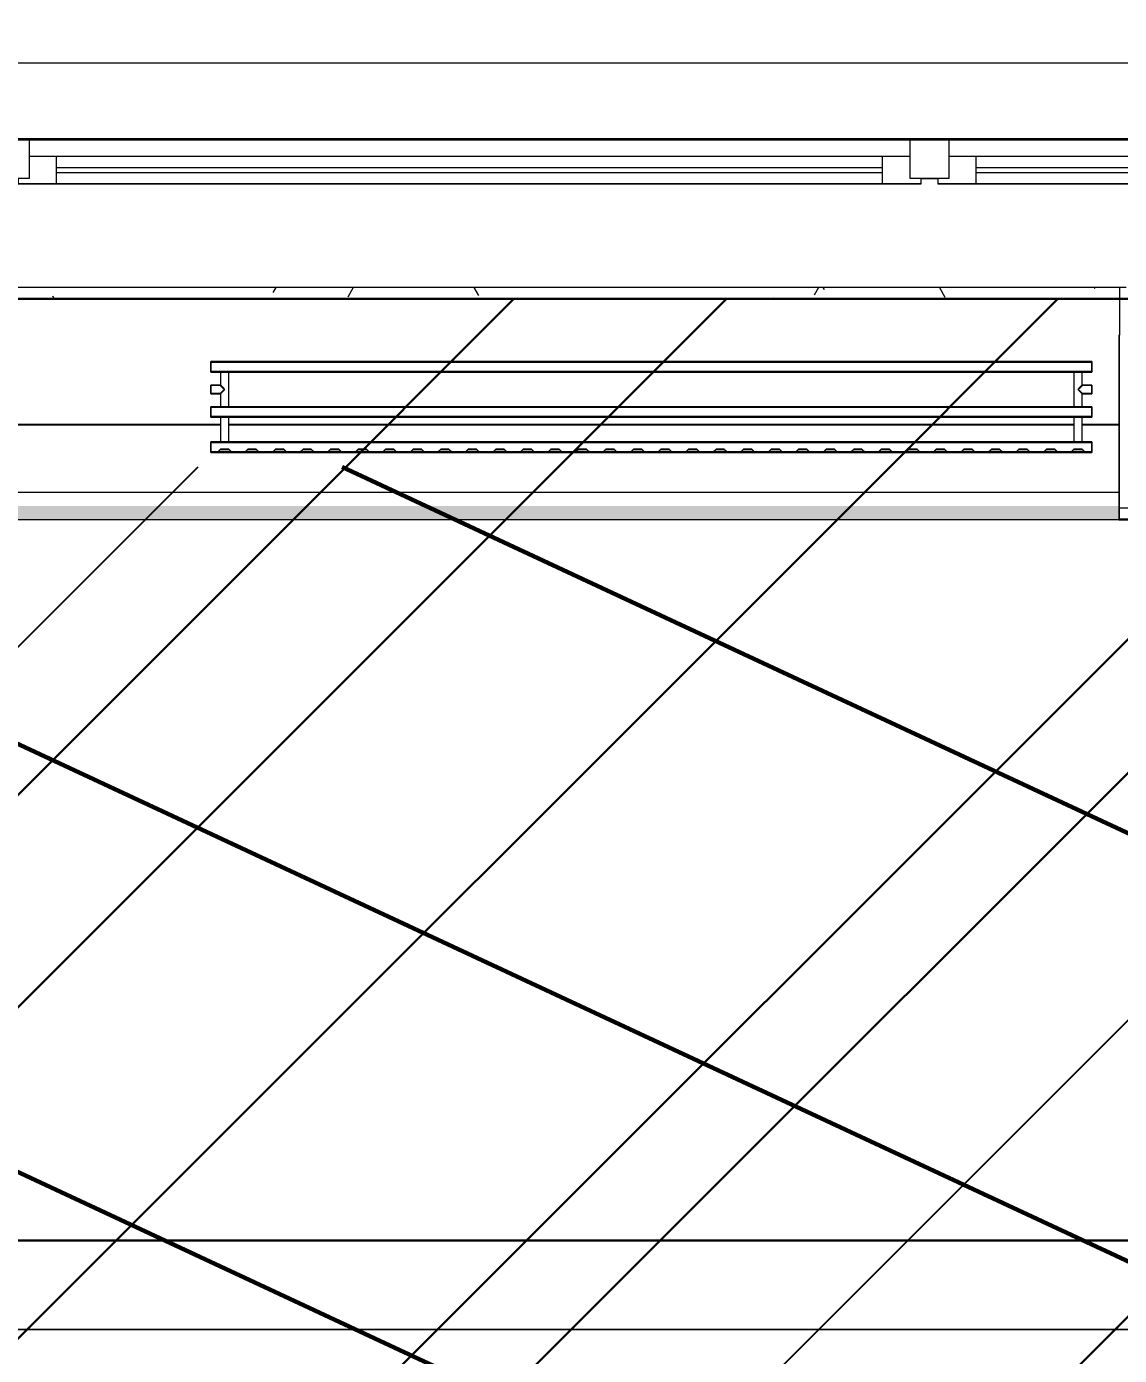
# Model space of a CAD drawing. Header units: millimetres. Extents: x -164500 to 426394, y -23753 to 102118.
# Drawn here: x 262138 to 264123, y 19209 to 21623 of the extents above; entities that cross this region are included whole.
import ezdxf
from ezdxf import colors
from ezdxf.entities.mleader import LeaderData, LeaderLine
from ezdxf.math import Vec2, Vec3

# ---------------------------------------------------------------- set-up
doc = ezdxf.new("R2010")
doc.units = ezdxf.units.MM
for name, color, linetype, lineweight in [('0) шлифовка', 5, 'Continuous', 60), ('5.1) Л-4  Линолеум спортзал', 140, 'Continuous', 30), ('5.3) Линолем обрезка', 100, 'Continuous', 30), ('9.1) Рулон', 30, 'Continuous', 30), ('A-FLOR', 7, 'Continuous', 9), ('A-GLAZ', 7, 'Continuous', 9), ('A-GLAZ-1', 7, 'Continuous', 5), ('A-WALL', 7, 'Continuous', 5), ('I-WALL', 7, 'Continuous', 5)]:
    doc.layers.add(name, color=color, linetype=linetype, lineweight=lineweight)
for name, color, linetype in [('2) защита вин плитк', 6, 'Continuous'), ('3.1) Наливной пол', 3, 'Continuous'), ('3.2.1) Нал-ой пол 4 вып', 3, 'Continuous')]:
    doc.layers.add(name, color=color, linetype=linetype)
doc.layers.add('A-AREA-PATT-2', color=7, linetype='Continuous', lineweight=5, true_color=0xcde0ef, transparency=1)
for name, color, linetype, lineweight, true_color in [('A-WALL-1', 9, 'Continuous', 5, 0x808080), ('A-WALL-FNSH-1', 9, 'Continuous', 5, 0x808080), ('M-EQPM-1', 7, 'Continuous', 9, 0xb2b2b2)]:
    doc.layers.add(name, color=color, linetype=linetype, lineweight=lineweight, true_color=true_color)
doc.styles.get("Standard").update_dxf_attribs({"font": 'ГОСТ тип А.ttf'})
doc.styles.add('СПДС', font='ГОСТ тип А.ttf', dxfattribs={"width": 0.9})
doc.dimstyles.new('А3', dxfattribs={"dimtxt": 333, "dimasz": 222, "dimexe": 222, "dimexo": 111, "dimgap": 111, "dimtad": 1, "dimtoh": 1, "dimdec": 0, "dimrnd": 0.0015, "dimzin": 0, "dimdsep": 46, "dimtxsty": 'Standard', "dimblk": 'OBLIQUE', "dimcen": 0, "dimclrd": 7, "dimclre": 7, "dimclrt": 7, "dimadec": 0, "dimazin": 0, "dimtfac": 1, "dimtdec": 0, "dimtofl": 0, "dimtmove": 0, "dimatfit": 3, "dimfxl": 1, "dimtolj": 1, "dimtzin": 0, "dimarcsym": 0})
pattern_1 = [(45, (149298.1, 20823.3), (-1347.038, 1347.038), [])]
pattern_2 = [(45, (205553.1, 26879), (-493.914, 493.914), [])]

# ---------------------------------------------------------------- blocks, each defined once
blk = doc.blocks.new('radiator_prado_classic_z_tip_30_po exemplyaru - Classic Z Тип 30-300-V473-Объем проектирования 2 этажа')
at = {"layer": 'M-EQPM-1'}
for p, q in [((0, 228), (0, 210)), ((1600, 228), (0, 228)), ((0, 210), (0, 228)), ((0, 228), (12.5, 228)), ((12.5, 228), (37.5, 228)), ((37.5, 228), (12.5, 228)), ((12.5, 228), (37.5, 228)), ((12.5, 228), (17.5, 223)), ((12.5, 228), (17.5, 223)), ((32.5, 223), (17.5, 223)), ((17.5, 223), (32.5, 223)), ((32.5, 223), (37.5, 228)), ((37.5, 228), (32.5, 223)), ((37.5, 228), (62.5, 228)), ((62.5, 228), (87.5, 228)), ((87.5, 228), (62.5, 228)), ((62.5, 228), (87.5, 228)), ((62.5, 228), (67.5, 223)), ((62.5, 228), (67.5, 223)), ((82.5, 223), (67.5, 223)), ((67.5, 223), (82.5, 223)), ((82.5, 223), (87.5, 228)), ((87.5, 228), (82.5, 223)), ((87.5, 228), (112.5, 228)), ((112.5, 228), (137.5, 228)), ((137.5, 228), (112.5, 228)), ((112.5, 228), (137.5, 228)), ((112.5, 228), (117.5, 223)), ((112.5, 228), (117.5, 223)), ((132.5, 223), (117.5, 223)), ((117.5, 223), (132.5, 223)), ((132.5, 223), (137.5, 228)), ((137.5, 228), (132.5, 223)), ((137.5, 228), (162.5, 228)), ((162.5, 228), (187.5, 228)), ((187.5, 228), (162.5, 228)), ((162.5, 228), (187.5, 228)), ((162.5, 228), (167.5, 223)), ((162.5, 228), (167.5, 223)), ((182.5, 223), (167.5, 223)), ((167.5, 223), (182.5, 223)), ((182.5, 223), (187.5, 228)), ((187.5, 228), (182.5, 223)), ((187.5, 228), (212.5, 228)), ((212.5, 228), (237.5, 228)), ((237.5, 228), (212.5, 228)), ((212.5, 228), (237.5, 228)), ((212.5, 228), (217.5, 223)), ((212.5, 228), (217.5, 223)), ((232.5, 223), (217.5, 223)), ((217.5, 223), (232.5, 223)), ((232.5, 223), (237.5, 228)), ((237.5, 228), (232.5, 223)), ((237.5, 228), (262.5, 228)), ((262.5, 228), (287.5, 228)), ((287.5, 228), (262.5, 228)), ((262.5, 228), (287.5, 228)), ((262.5, 228), (267.5, 223)), ((262.5, 228), (267.5, 223)), ((282.5, 223), (267.5, 223)), ((267.5, 223), (282.5, 223)), ((282.5, 223), (287.5, 228)), ((287.5, 228), (282.5, 223)), ((287.5, 228), (312.5, 228)), ((312.5, 228), (337.5, 228)), ((337.5, 228), (312.5, 228)), ((312.5, 228), (337.5, 228)), ((312.5, 228), (317.5, 223)), ((312.5, 228), (317.5, 223)), ((332.5, 223), (317.5, 223)), ((317.5, 223), (332.5, 223)), ((332.5, 223), (337.5, 228)), ((337.5, 228), (332.5, 223)), ((337.5, 228), (362.5, 228)), ((362.5, 228), (387.5, 228)), ((387.5, 228), (362.5, 228)), ((362.5, 228), (387.5, 228)), ((362.5, 228), (367.5, 223)), ((362.5, 228), (367.5, 223)), ((382.5, 223), (367.5, 223)), ((367.5, 223), (382.5, 223)), ((382.5, 223), (387.5, 228)), ((387.5, 228), (382.5, 223)), ((387.5, 228), (412.5, 228)), ((412.5, 228), (437.5, 228)), ((437.5, 228), (412.5, 228)), ((412.5, 228), (437.5, 228)), ((412.5, 228), (417.5, 223)), ((412.5, 228), (417.5, 223)), ((432.5, 223), (417.5, 223)), ((417.5, 223), (432.5, 223)), ((432.5, 223), (437.5, 228)), ((437.5, 228), (432.5, 223)), ((437.5, 228), (462.5, 228)), ((462.5, 228), (487.5, 228)), ((487.5, 228), (462.5, 228)), ((462.5, 228), (487.5, 228)), ((462.5, 228), (467.5, 223)), ((462.5, 228), (467.5, 223)), ((482.5, 223), (467.5, 223)), ((467.5, 223), (482.5, 223)), ((482.5, 223), (487.5, 228)), ((487.5, 228), (482.5, 223)), ((487.5, 228), (512.5, 228)), ((512.5, 228), (537.5, 228)), ((537.5, 228), (512.5, 228)), ((512.5, 228), (537.5, 228)), ((512.5, 228), (517.5, 223)), ((512.5, 228), (517.5, 223)), ((532.5, 223), (517.5, 223)), ((517.5, 223), (532.5, 223)), ((532.5, 223), (537.5, 228)), ((537.5, 228), (532.5, 223)), ((537.5, 228), (562.5, 228)), ((562.5, 228), (587.5, 228)), ((587.5, 228), (562.5, 228)), ((562.5, 228), (587.5, 228)), ((562.5, 228), (567.5, 223)), ((562.5, 228), (567.5, 223)), ((582.5, 223), (567.5, 223)), ((567.5, 223), (582.5, 223)), ((582.5, 223), (587.5, 228)), ((587.5, 228), (582.5, 223)), ((587.5, 228), (612.5, 228)), ((612.5, 228), (637.5, 228)), ((637.5, 228), (612.5, 228)), ((612.5, 228), (637.5, 228)), ((612.5, 228), (617.5, 223)), ((612.5, 228), (617.5, 223)), ((632.5, 223), (617.5, 223)), ((617.5, 223), (632.5, 223)), ((632.5, 223), (637.5, 228)), ((637.5, 228), (632.5, 223)), ((637.5, 228), (662.5, 228)), ((662.5, 228), (687.5, 228)), ((687.5, 228), (662.5, 228)), ((662.5, 228), (687.5, 228)), ((662.5, 228), (667.5, 223)), ((662.5, 228), (667.5, 223)), ((682.5, 223), (667.5, 223)), ((667.5, 223), (682.5, 223)), ((682.5, 223), (687.5, 228)), ((687.5, 228), (682.5, 223)), ((687.5, 228), (712.5, 228)), ((712.5, 228), (737.5, 228)), ((737.5, 228), (712.5, 228)), ((712.5, 228), (737.5, 228)), ((712.5, 228), (717.5, 223)), ((712.5, 228), (717.5, 223)), ((732.5, 223), (717.5, 223)), ((717.5, 223), (732.5, 223)), ((732.5, 223), (737.5, 228)), ((737.5, 228), (732.5, 223)), ((737.5, 228), (762.5, 228)), ((762.5, 228), (787.5, 228)), ((787.5, 228), (762.5, 228)), ((762.5, 228), (787.5, 228)), ((762.5, 228), (767.5, 223)), ((762.5, 228), (767.5, 223)), ((782.5, 223), (767.5, 223)), ((767.5, 223), (782.5, 223)), ((782.5, 223), (787.5, 228)), ((787.5, 228), (782.5, 223)), ((787.5, 228), (812.5, 228)), ((812.5, 228), (837.5, 228)), ((837.5, 228), (812.5, 228)), ((812.5, 228), (837.5, 228)), ((812.5, 228), (817.5, 223)), ((812.5, 228), (817.5, 223)), ((832.5, 223), (817.5, 223)), ((817.5, 223), (832.5, 223)), ((832.5, 223), (837.5, 228)), ((837.5, 228), (832.5, 223)), ((837.5, 228), (862.5, 228)), ((862.5, 228), (887.5, 228)), ((887.5, 228), (862.5, 228)), ((862.5, 228), (887.5, 228)), ((862.5, 228), (867.5, 223)), ((862.5, 228), (867.5, 223)), ((882.5, 223), (867.5, 223)), ((867.5, 223), (882.5, 223)), ((882.5, 223), (887.5, 228)), ((887.5, 228), (882.5, 223)), ((887.5, 228), (912.5, 228)), ((912.5, 228), (937.5, 228)), ((937.5, 228), (912.5, 228)), ((912.5, 228), (937.5, 228)), ((912.5, 228), (917.5, 223)), ((912.5, 228), (917.5, 223)), ((932.5, 223), (917.5, 223)), ((917.5, 223), (932.5, 223)), ((932.5, 223), (937.5, 228)), ((937.5, 228), (932.5, 223)), ((937.5, 228), (962.5, 228)), ((962.5, 228), (987.5, 228)), ((987.5, 228), (962.5, 228)), ((962.5, 228), (987.5, 228)), ((962.5, 228), (967.5, 223)), ((962.5, 228), (967.5, 223)), ((982.5, 223), (967.5, 223)), ((967.5, 223), (982.5, 223)), ((982.5, 223), (987.5, 228)), ((987.5, 228), (982.5, 223)), ((987.5, 228), (1012.5, 228)), ((1012.5, 228), (1037.5, 228)), ((1037.5, 228), (1012.5, 228)), ((1012.5, 228), (1037.5, 228)), ((1012.5, 228), (1017.5, 223)), ((1012.5, 228), (1017.5, 223)), ((1032.5, 223), (1017.5, 223)), ((1017.5, 223), (1032.5, 223)), ((1032.5, 223), (1037.5, 228)), ((1037.5, 228), (1032.5, 223)), ((1037.5, 228), (1062.5, 228)), ((1062.5, 228), (1087.5, 228)), ((1087.5, 228), (1062.5, 228)), ((1062.5, 228), (1087.5, 228)), ((1062.5, 228), (1067.5, 223)), ((1062.5, 228), (1067.5, 223)), ((1082.5, 223), (1067.5, 223)), ((1067.5, 223), (1082.5, 223)), ((1082.5, 223), (1087.5, 228)), ((1087.5, 228), (1082.5, 223)), ((1087.5, 228), (1112.5, 228)), ((1112.5, 228), (1137.5, 228)), ((1137.5, 228), (1112.5, 228)), ((1112.5, 228), (1137.5, 228)), ((1112.5, 228), (1117.5, 223)), ((1112.5, 228), (1117.5, 223)), ((1132.5, 223), (1117.5, 223)), ((1117.5, 223), (1132.5, 223)), ((1132.5, 223), (1137.5, 228)), ((1137.5, 228), (1132.5, 223)), ((1137.5, 228), (1162.5, 228)), ((1162.5, 228), (1187.5, 228)), ((1187.5, 228), (1162.5, 228)), ((1162.5, 228), (1187.5, 228)), ((1162.5, 228), (1167.5, 223)), ((1162.5, 228), (1167.5, 223)), ((1182.5, 223), (1167.5, 223)), ((1167.5, 223), (1182.5, 223)), ((1182.5, 223), (1187.5, 228)), ((1187.5, 228), (1182.5, 223)), ((1187.5, 228), (1212.5, 228)), ((1212.5, 228), (1237.5, 228)), ((1237.5, 228), (1212.5, 228)), ((1212.5, 228), (1237.5, 228)), ((1212.5, 228), (1217.5, 223)), ((1212.5, 228), (1217.5, 223)), ((1232.5, 223), (1217.5, 223)), ((1217.5, 223), (1232.5, 223)), ((1232.5, 223), (1237.5, 228)), ((1237.5, 228), (1232.5, 223)), ((1237.5, 228), (1262.5, 228)), ((1262.5, 228), (1287.5, 228)), ((1287.5, 228), (1262.5, 228)), ((1262.5, 228), (1287.5, 228)), ((1262.5, 228), (1267.5, 223)), ((1262.5, 228), (1267.5, 223)), ((1282.5, 223), (1267.5, 223)), ((1267.5, 223), (1282.5, 223)), ((1282.5, 223), (1287.5, 228)), ((1287.5, 228), (1282.5, 223)), ((1287.5, 228), (1312.5, 228)), ((1312.5, 228), (1337.5, 228)), ((1337.5, 228), (1312.5, 228)), ((1312.5, 228), (1337.5, 228)), ((1312.5, 228), (1317.5, 223)), ((1312.5, 228), (1317.5, 223)), ((1332.5, 223), (1317.5, 223)), ((1317.5, 223), (1332.5, 223)), ((1332.5, 223), (1337.5, 228)), ((1337.5, 228), (1332.5, 223)), ((1337.5, 228), (1362.5, 228)), ((1362.5, 228), (1387.5, 228)), ((1387.5, 228), (1362.5, 228)), ((1362.5, 228), (1387.5, 228)), ((1362.5, 228), (1367.5, 223)), ((1362.5, 228), (1367.5, 223)), ((1382.5, 223), (1367.5, 223)), ((1367.5, 223), (1382.5, 223)), ((1382.5, 223), (1387.5, 228)), ((1387.5, 228), (1382.5, 223)), ((1387.5, 228), (1412.5, 228)), ((1412.5, 228), (1437.5, 228)), ((1437.5, 228), (1412.5, 228)), ((1412.5, 228), (1437.5, 228)), ((1412.5, 228), (1417.5, 223)), ((1412.5, 228), (1417.5, 223)), ((1432.5, 223), (1417.5, 223)), ((1417.5, 223), (1432.5, 223)), ((1432.5, 223), (1437.5, 228)), ((1437.5, 228), (1432.5, 223)), ((1437.5, 228), (1462.5, 228)), ((1462.5, 228), (1487.5, 228)), ((1487.5, 228), (1462.5, 228)), ((1462.5, 228), (1487.5, 228)), ((1462.5, 228), (1467.5, 223)), ((1462.5, 228), (1467.5, 223)), ((1482.5, 223), (1467.5, 223)), ((1467.5, 223), (1482.5, 223)), ((1482.5, 223), (1487.5, 228)), ((1487.5, 228), (1482.5, 223)), ((1487.5, 228), (1512.5, 228)), ((1512.5, 228), (1537.5, 228)), ((1537.5, 228), (1512.5, 228)), ((1512.5, 228), (1537.5, 228)), ((1512.5, 228), (1517.5, 223)), ((1512.5, 228), (1517.5, 223)), ((1532.5, 223), (1517.5, 223)), ((1517.5, 223), (1532.5, 223)), ((1532.5, 223), (1537.5, 228)), ((1537.5, 228), (1532.5, 223)), ((1537.5, 228), (1562.5, 228)), ((1562.5, 228), (1587.5, 228)), ((1587.5, 228), (1562.5, 228)), ((1562.5, 228), (1587.5, 228)), ((1562.5, 228), (1567.5, 223)), ((1562.5, 228), (1567.5, 223)), ((1582.5, 223), (1567.5, 223)), ((1567.5, 223), (1582.5, 223)), ((1582.5, 223), (1587.5, 228)), ((1587.5, 228), (1582.5, 223)), ((1587.5, 228), (1600, 228)), ((1600, 210), (1600, 228)), ((1600, 228), (1600, 210)), ((0, 210), (1600, 210)), ((17.8, 210), (0, 210)), ((17.5, 210), (17.5, 164)), ((17.5, 210), (17.5, 164)), ((17.8, 210), (17.5, 210)), ((17.5, 210), (17.8, 210)), ((17.8, 210), (17.5, 210)), ((17.5, 210), (32.5, 210)), ((32.2, 210), (17.8, 210)), ((17.8, 210), (32.2, 210)), ((18.5, 210), (17.8, 210)), ((19.7, 210), (18.5, 210)), ((21.2, 210), (19.7, 210)), ((23.1, 210), (21.2, 210)), ((25, 210), (23.1, 210)), ((26.9, 210), (25, 210)), ((28.7, 210), (26.9, 210)), ((30.3, 210), (28.7, 210)), ((31.5, 210), (30.3, 210)), ((32.2, 210), (31.5, 210)), ((32.5, 210), (32.2, 210)), ((32.2, 210), (32.5, 210)), ((32.5, 210), (32.2, 210)), ((1567.8, 210), (32.2, 210)), ((32.5, 164), (32.5, 210)), ((32.5, 164), (32.5, 210)), ((1567.5, 210), (1567.5, 164)), ((1567.5, 210), (1567.5, 164)), ((1567.8, 210), (1567.5, 210)), ((1567.5, 210), (1582.5, 210)), ((1567.8, 210), (1567.5, 210)), ((1567.5, 210), (1567.8, 210)), ((1575, 210), (1567.8, 210)), ((1573.1, 210), (1567.8, 210)), ((1567.8, 210), (1582.2, 210)), ((1576.9, 210), (1573.1, 210)), ((1582.2, 210), (1575, 210)), ((1578.7, 210), (1576.9, 210)), ((1580.3, 210), (1578.7, 210)), ((1582.2, 210), (1580.3, 210)), ((1582.5, 210), (1582.2, 210)), ((1582.5, 210), (1582.2, 210)), ((1582.2, 210), (1582.5, 210)), ((1600, 210), (1582.2, 210)), ((1582.5, 164), (1582.5, 210)), ((1582.5, 164), (1582.5, 210)), ((1600, 164), (0, 164)), ((0, 164), (0, 146)), ((0, 146), (0, 164)), ((0, 164), (17.8, 164)), ((0, 146), (1600, 146)), ((18.5, 146), (0, 146)), ((17.8, 164), (17.5, 164)), ((17.5, 164), (17.8, 164)), ((17.8, 164), (17.5, 164)), ((17.5, 164), (32.5, 164)), ((17.5, 146), (17.5, 121.5)), ((17.5, 146), (17.5, 121.5)), ((17.5, 146), (18.5, 146)), ((18.5, 146), (17.5, 146)), ((17.5, 146), (18.5, 146)), ((32.5, 146), (17.5, 146)), ((32.2, 164), (17.8, 164)), ((17.8, 164), (18.5, 164)), ((25, 164), (17.8, 164)), ((18.5, 164), (19.7, 164)), ((18.5, 146), (32.2, 146)), ((32.2, 146), (18.5, 146)), ((18.5, 146), (19.7, 146)), ((19.7, 164), (21.2, 164)), ((19.7, 146), (21.2, 146)), ((21.2, 164), (23.1, 164)), ((21.2, 146), (23.1, 146)), ((23.1, 164), (25, 164)), ((23.1, 146), (32.2, 146)), ((25, 164), (26.9, 164)), ((26.9, 164), (25, 164)), ((26.9, 164), (28.7, 164)), ((28.7, 164), (26.9, 164)), ((28.7, 164), (30.3, 164)), ((32.2, 164), (28.7, 164)), ((30.3, 164), (31.5, 164)), ((31.5, 164), (32.2, 164)), ((32.5, 164), (32.2, 164)), ((32.2, 164), (32.5, 164)), ((32.5, 164), (32.2, 164)), ((32.2, 164), (1567.8, 164)), ((32.2, 146), (32.5, 146)), ((32.5, 146), (32.2, 146)), ((32.2, 146), (32.5, 146)), ((1567.8, 146), (32.2, 146)), ((32.5, 82), (32.5, 146)), ((32.5, 82), (32.5, 146)), ((1567.8, 164), (1567.5, 164)), ((1567.5, 164), (1582.5, 164)), ((1567.8, 164), (1567.5, 164)), ((1567.5, 164), (1567.8, 164)), ((1567.5, 146), (1567.5, 82)), ((1567.5, 146), (1567.5, 82)), ((1567.5, 146), (1567.8, 146)), ((1582.5, 146), (1567.5, 146)), ((1567.5, 146), (1567.8, 146)), ((1567.8, 146), (1567.5, 146)), ((1573.1, 164), (1567.8, 164)), ((1573.1, 164), (1567.8, 164)), ((1567.8, 164), (1582.2, 164)), ((1567.8, 146), (1569.7, 146)), ((1567.8, 146), (1581.5, 146)), ((1581.5, 146), (1567.8, 146)), ((1569.7, 146), (1571.2, 146)), ((1571.2, 146), (1575, 146)), ((1576.9, 164), (1573.1, 164)), ((1582.2, 164), (1573.1, 164)), ((1575, 146), (1578.7, 146)), ((1582.2, 164), (1576.9, 164)), ((1578.7, 146), (1581.5, 146)), ((1581.5, 146), (1582.5, 146)), ((1581.5, 146), (1582.5, 146)), ((1582.5, 146), (1581.5, 146)), ((1600, 146), (1581.5, 146)), ((1582.5, 164), (1582.2, 164)), ((1582.5, 164), (1582.2, 164)), ((1582.2, 164), (1582.5, 164)), ((1582.2, 164), (1600, 164)), ((1582.5, 121.5), (1582.5, 146)), ((1582.5, 121.5), (1582.5, 146)), ((1600, 146), (1600, 164)), ((1600, 164), (1600, 146)), ((17.5, 121.5), (0, 121.5)), ((17.5, 121.5), (0, 121.5)), ((0, 121.5), (0, 120.5)), ((0, 106.5), (0, 121.5)), ((1600, 121.5), (1582.5, 121.5)), ((1600, 121.5), (1582.5, 121.5)), ((1600, 121.5), (1600, 106.5)), ((1600, 120.5), (1600, 121.5)), ((1600, 121.5), (1600, 120.5)), ((1600, 120.5), (1600, 121.5)), ((0, 120.5), (0, 107.5)), ((0, 120.5), (0, 119.3)), ((0, 114), (0, 120.5)), ((0, 120.5), (0, 120.5)), ((0, 119.3), (0, 117.8)), ((0, 117.8), (0, 114)), ((0, 114), (0, 110.3)), ((0, 107.5), (0, 114)), ((0, 110.3), (0, 108.7)), ((0, 108.7), (0, 107.5)), ((0, 107.5), (0, 106.5)), ((0, 107.5), (0, 107.5)), ((0, 106.5), (17.5, 106.5)), ((0, 106.5), (17.5, 106.5)), ((17.5, 106.5), (17.5, 82)), ((17.5, 106.5), (17.5, 82)), ((1582.5, 82), (1582.5, 106.5)), ((1582.5, 106.5), (1600, 106.5)), ((1582.5, 82), (1582.5, 106.5)), ((1582.5, 106.5), (1600, 106.5)), ((1600, 107.5), (1600, 120.5)), ((1600, 120.5), (1600, 107.5)), ((1600, 107.5), (1600, 120.5)), ((1600, 106.5), (1600, 107.5)), ((1600, 107.5), (1600, 106.5)), ((1600, 106.5), (1600, 107.5)), ((1600, 82), (0, 82)), ((0, 82), (0, 64)), ((0, 64), (0, 82)), ((0, 82), (18.5, 82)), ((18.5, 82), (17.5, 82)), ((17.5, 82), (18.5, 82)), ((18.5, 82), (17.5, 82)), ((17.5, 82), (32.5, 82)), ((32.2, 82), (18.5, 82)), ((18.5, 82), (19.7, 82)), ((32.2, 82), (18.5, 82)), ((19.7, 82), (21.2, 82)), ((21.2, 82), (23.1, 82)), ((23.1, 82), (25, 82)), ((25, 82), (26.9, 82)), ((26.9, 82), (28.7, 82)), ((28.7, 82), (30.3, 82)), ((30.3, 82), (31.5, 82)), ((31.5, 82), (32.2, 82)), ((32.5, 82), (32.2, 82)), ((32.2, 82), (32.5, 82)), ((32.5, 82), (32.2, 82)), ((32.2, 82), (1567.8, 82)), ((1567.8, 82), (1567.5, 82)), ((1567.5, 82), (1582.5, 82)), ((1567.8, 82), (1567.5, 82)), ((1567.5, 82), (1567.8, 82)), ((1569.7, 82), (1567.8, 82)), ((1581.5, 82), (1567.8, 82)), ((1567.8, 82), (1568.5, 82)), ((1568.5, 82), (1581.5, 82)), ((1573.1, 82), (1569.7, 82)), ((1576.9, 82), (1573.1, 82)), ((1580.3, 82), (1576.9, 82)), ((1581.5, 82), (1580.3, 82)), ((1582.5, 82), (1581.5, 82)), ((1582.5, 82), (1581.5, 82)), ((1581.5, 82), (1582.5, 82)), ((1581.5, 82), (1600, 82)), ((1600, 64), (1600, 82)), ((1600, 82), (1600, 64)), ((1600, 64), (0, 64)), ((0, 64), (1600, 64))]:
    blk.add_line(p, q, dxfattribs=at)
for points, knots in [([(18.5, 120.5), (18.4, 120.6), (18.3, 120.7), (18.1, 120.9), (17.9, 121.1), (17.8, 121.2), (17.7, 121.3), (17.5, 121.5), (17.5, 121.5), (17.5, 121.5)], [0.7142857, 0.7142857, 0.7142857, 0.7142857, 0.75, 0.7857143, 0.8214286, 0.8571429, 0.8928571, 0.9285714, 1, 1, 1, 1]), ([(17.5, 121.5), (17.5, 121.5), (17.5, 121.5), (17.7, 121.3), (17.8, 121.2), (17.9, 121.1), (18.1, 120.9), (18.3, 120.7), (18.4, 120.6), (18.5, 120.5)], [0, 0, 0, 0, 0.0714286, 0.1071429, 0.1428571, 0.1785714, 0.2142857, 0.25, 0.2857143, 0.2857143, 0.2857143, 0.2857143]), ([(17.5, 121.5), (17.5, 121.5), (17.5, 121.5), (17.7, 121.3), (17.8, 121.2), (17.9, 121.1), (18.1, 120.9), (18.3, 120.7), (18.4, 120.6), (18.5, 120.5)], [0, 0, 0, 0, 0.0714286, 0.1071429, 0.1428571, 0.1785714, 0.2142857, 0.25, 0.2857143, 0.2857143, 0.2857143, 0.2857143]), ([(25, 114), (24.5, 114.5), (23.6, 115.4), (22.4, 116.6), (21.6, 117.4), (21.1, 117.9), (20.8, 118.2), (20.5, 118.5), (20.2, 118.8), (19.8, 119.1), (19.6, 119.4), (19.3, 119.7), (19, 120), (18.7, 120.3), (18.5, 120.5), (18.3, 120.7), (18.1, 120.9), (17.9, 121.1), (17.8, 121.2), (17.7, 121.3), (17.5, 121.5), (17.5, 121.5), (17.5, 121.5)], [0, 0, 0, 0, 0.142857, 0.285714, 0.357143, 0.392857, 0.428571, 0.464286, 0.5, 0.535714, 0.571429, 0.607143, 0.642857, 0.678571, 0.714286, 0.75, 0.785714, 0.821429, 0.857143, 0.892857, 0.928571, 1, 1, 1, 1]), ([(1575, 114), (1575.5, 114.5), (1576.4, 115.4), (1577.6, 116.6), (1578.4, 117.4), (1578.9, 117.9), (1579.2, 118.2), (1579.5, 118.5), (1579.8, 118.8), (1580.1, 119.2), (1580.4, 119.4), (1580.7, 119.7), (1581, 120), (1581.3, 120.3), (1581.5, 120.5), (1581.7, 120.7), (1581.9, 120.9), (1582.1, 121.1), (1582.2, 121.2), (1582.3, 121.3), (1582.5, 121.5), (1582.5, 121.5), (1582.5, 121.5)], [0, 0, 0, 0, 0.142857, 0.285714, 0.357143, 0.392857, 0.428571, 0.464286, 0.5, 0.535714, 0.571429, 0.607143, 0.642857, 0.678571, 0.714286, 0.75, 0.785714, 0.821429, 0.857143, 0.892857, 0.928571, 1, 1, 1, 1]), ([(1582.5, 121.5), (1582.5, 121.5), (1582.5, 121.5), (1582.3, 121.3), (1582.2, 121.2), (1582.1, 121.1), (1581.9, 120.9), (1581.7, 120.7), (1581.6, 120.6), (1581.5, 120.5)], [0, 0, 0, 0, 0.0714286, 0.1071429, 0.1428571, 0.1785714, 0.2142857, 0.25, 0.2857143, 0.2857143, 0.2857143, 0.2857143]), ([(1582.5, 121.5), (1582.5, 121.5), (1582.5, 121.5), (1582.3, 121.3), (1582.2, 121.2), (1582.1, 121.1), (1581.9, 120.9), (1581.7, 120.7), (1581.6, 120.6), (1581.5, 120.5)], [0, 0, 0, 0, 0.0714286, 0.1071429, 0.1428571, 0.1785714, 0.2142857, 0.25, 0.2857143, 0.2857143, 0.2857143, 0.2857143]), ([(1581.5, 120.5), (1581.6, 120.6), (1581.7, 120.7), (1581.9, 120.9), (1582.1, 121.1), (1582.2, 121.2), (1582.3, 121.3), (1582.5, 121.5), (1582.5, 121.5), (1582.5, 121.5)], [0.7142857, 0.7142857, 0.7142857, 0.7142857, 0.75, 0.7857143, 0.8214286, 0.8571429, 0.8928571, 0.9285714, 1, 1, 1, 1]), ([(17.5, 106.5), (17.5, 106.5), (17.5, 106.5), (17.7, 106.7), (17.8, 106.8), (17.9, 106.9), (18.1, 107.1), (18.3, 107.3), (18.5, 107.5), (18.7, 107.7), (19, 108), (19.3, 108.3), (19.6, 108.6), (19.8, 108.9), (20.3, 109.3), (20.7, 109.7), (21.1, 110.1), (21.6, 110.6), (22.4, 111.4), (23.6, 112.6), (24.5, 113.5), (25, 114)], [0, 0, 0, 0, 0.071429, 0.107143, 0.142857, 0.178571, 0.214286, 0.25, 0.285714, 0.321429, 0.357143, 0.392857, 0.428571, 0.464286, 0.5, 0.571429, 0.607143, 0.642857, 0.714286, 0.857143, 1, 1, 1, 1]), ([(17.5, 106.5), (17.5, 106.5), (17.5, 106.5), (17.7, 106.7), (17.8, 106.8), (17.9, 106.9), (18.1, 107.1), (18.3, 107.3), (18.4, 107.4), (18.5, 107.5)], [0, 0, 0, 0, 0.0714286, 0.1071429, 0.1428571, 0.1785714, 0.2142857, 0.25, 0.2857143, 0.2857143, 0.2857143, 0.2857143]), ([(18.5, 107.5), (18.4, 107.4), (18.3, 107.3), (18.1, 107.1), (17.9, 106.9), (17.8, 106.8), (17.7, 106.7), (17.5, 106.5), (17.5, 106.5), (17.5, 106.5)], [0.7142857, 0.7142857, 0.7142857, 0.7142857, 0.75, 0.7857143, 0.8214286, 0.8571429, 0.8928571, 0.9285714, 1, 1, 1, 1]), ([(18.5, 107.5), (18.4, 107.4), (18.3, 107.3), (18.1, 107.1), (17.9, 106.9), (17.8, 106.8), (17.7, 106.7), (17.5, 106.5), (17.5, 106.5), (17.5, 106.5)], [0.7142857, 0.7142857, 0.7142857, 0.7142857, 0.75, 0.7857143, 0.8214286, 0.8571429, 0.8928571, 0.9285714, 1, 1, 1, 1]), ([(22.1, 116.9), (21.9, 117.1), (21.6, 117.4), (21.1, 117.9), (20.8, 118.2), (20.5, 118.5), (20.2, 118.8), (19.9, 119.2), (19.7, 119.3), (19.6, 119.4)], [0.2857143, 0.2857143, 0.2857143, 0.2857143, 0.3571429, 0.3928571, 0.4285714, 0.4642857, 0.5, 0.5357143, 0.5714286, 0.5714286, 0.5714286, 0.5714286]), ([(19.6, 119.4), (19.7, 119.3), (19.9, 119.2), (20.3, 118.7), (20.7, 118.3), (21.1, 117.9), (21.6, 117.4), (21.9, 117.1), (22.1, 116.9)], [0.4285714, 0.4285714, 0.4285714, 0.4285714, 0.4642857, 0.5, 0.5714286, 0.6071429, 0.6428571, 0.7142857, 0.7142857, 0.7142857, 0.7142857]), ([(19.6, 119.4), (19.7, 119.3), (19.8, 119.1), (20.3, 118.7), (20.6, 118.4), (20.8, 118.2)], [0.4285714, 0.4285714, 0.4285714, 0.4285714, 0.4642857, 0.5, 0.5714286, 0.5714286, 0.5714286, 0.5714286]), ([(19.6, 108.6), (19.7, 108.7), (19.9, 108.8), (20.3, 109.3), (20.7, 109.7), (21.1, 110.1), (21.6, 110.6), (21.9, 110.9), (22.1, 111.1)], [0.4285714, 0.4285714, 0.4285714, 0.4285714, 0.4642857, 0.5, 0.5714286, 0.6071429, 0.6428571, 0.7142857, 0.7142857, 0.7142857, 0.7142857]), ([(22.1, 111.1), (21.9, 110.9), (21.6, 110.6), (21.1, 110.1), (20.8, 109.8), (20.5, 109.5), (20.2, 109.2), (19.9, 108.8), (19.7, 108.7), (19.6, 108.6)], [0.2857143, 0.2857143, 0.2857143, 0.2857143, 0.3571429, 0.3928571, 0.4285714, 0.4642857, 0.5, 0.5357143, 0.5714286, 0.5714286, 0.5714286, 0.5714286]), ([(20.8, 118.2), (20.9, 118.1), (21.1, 117.9), (21.6, 117.4), (21.9, 117.1), (22.1, 116.9)], [0.5714286, 0.5714286, 0.5714286, 0.5714286, 0.6071429, 0.6428571, 0.7142857, 0.7142857, 0.7142857, 0.7142857]), ([(22.1, 111.1), (21.9, 110.9), (21.6, 110.6), (21.1, 110.1), (20.9, 109.9), (20.8, 109.8)], [0.2857143, 0.2857143, 0.2857143, 0.2857143, 0.3571429, 0.3928571, 0.4285714, 0.4285714, 0.4285714, 0.4285714]), ([(1582.5, 106.5), (1582.5, 106.5), (1582.5, 106.5), (1582.3, 106.7), (1582.2, 106.8), (1582.1, 106.9), (1581.9, 107.1), (1581.7, 107.3), (1581.5, 107.5), (1581.3, 107.7), (1581, 108), (1580.7, 108.3), (1580.4, 108.6), (1580.1, 108.8), (1579.7, 109.3), (1579.3, 109.7), (1578.9, 110.1), (1578.4, 110.6), (1577.6, 111.4), (1576.4, 112.6), (1575.5, 113.5), (1575, 114)], [0, 0, 0, 0, 0.071429, 0.107143, 0.142857, 0.178571, 0.214286, 0.25, 0.285714, 0.321429, 0.357143, 0.392857, 0.428571, 0.464286, 0.5, 0.571429, 0.607143, 0.642857, 0.714286, 0.857143, 1, 1, 1, 1]), ([(1580.4, 119.4), (1580.3, 119.3), (1580.1, 119.2), (1579.7, 118.7), (1579.3, 118.3), (1578.9, 117.9), (1578.4, 117.4), (1578.1, 117.1), (1577.9, 116.9)], [0.4285714, 0.4285714, 0.4285714, 0.4285714, 0.4642857, 0.5, 0.5714286, 0.6071429, 0.6428571, 0.7142857, 0.7142857, 0.7142857, 0.7142857]), ([(1577.9, 116.9), (1578.1, 117.1), (1578.4, 117.4), (1578.9, 117.9), (1579.2, 118.2), (1579.5, 118.5), (1579.8, 118.8), (1580.1, 119.2), (1580.3, 119.3), (1580.4, 119.4)], [0.2857143, 0.2857143, 0.2857143, 0.2857143, 0.3571429, 0.3928571, 0.4285714, 0.4642857, 0.5, 0.5357143, 0.5714286, 0.5714286, 0.5714286, 0.5714286]), ([(1579.2, 118.2), (1579.1, 118.1), (1578.9, 117.9), (1578.4, 117.4), (1578.1, 117.1), (1577.9, 116.9)], [0.5714286, 0.5714286, 0.5714286, 0.5714286, 0.6071429, 0.6428571, 0.7142857, 0.7142857, 0.7142857, 0.7142857]), ([(1577.9, 111.1), (1578.1, 110.9), (1578.4, 110.6), (1578.9, 110.1), (1579.2, 109.8), (1579.5, 109.5), (1579.8, 109.2), (1580.1, 108.8), (1580.3, 108.7), (1580.4, 108.6)], [0.2857143, 0.2857143, 0.2857143, 0.2857143, 0.3571429, 0.3928571, 0.4285714, 0.4642857, 0.5, 0.5357143, 0.5714286, 0.5714286, 0.5714286, 0.5714286]), ([(1577.9, 111.1), (1578.1, 110.9), (1578.4, 110.6), (1578.9, 110.1), (1579.2, 109.8), (1579.5, 109.5), (1579.8, 109.2), (1580.1, 108.8), (1580.3, 108.7), (1580.4, 108.6)], [0.2857143, 0.2857143, 0.2857143, 0.2857143, 0.3571429, 0.3928571, 0.4285714, 0.4642857, 0.5, 0.5357143, 0.5714286, 0.5714286, 0.5714286, 0.5714286]), ([(1580.4, 108.6), (1580.3, 108.7), (1580.1, 108.8), (1579.7, 109.3), (1579.3, 109.7), (1578.9, 110.1), (1578.4, 110.6), (1578.1, 110.9), (1577.9, 111.1)], [0.4285714, 0.4285714, 0.4285714, 0.4285714, 0.4642857, 0.5, 0.5714286, 0.6071429, 0.6428571, 0.7142857, 0.7142857, 0.7142857, 0.7142857]), ([(1580.4, 119.4), (1580.3, 119.3), (1580.1, 119.2), (1579.7, 118.7), (1579.4, 118.4), (1579.2, 118.2)], [0.4285714, 0.4285714, 0.4285714, 0.4285714, 0.4642857, 0.5, 0.5714286, 0.5714286, 0.5714286, 0.5714286]), ([(1581.5, 107.5), (1581.6, 107.4), (1581.7, 107.3), (1581.9, 107.1), (1582.1, 106.9), (1582.2, 106.8), (1582.3, 106.7), (1582.5, 106.5), (1582.5, 106.5), (1582.5, 106.5)], [0.7142857, 0.7142857, 0.7142857, 0.7142857, 0.75, 0.7857143, 0.8214286, 0.8571429, 0.8928571, 0.9285714, 1, 1, 1, 1]), ([(1581.5, 107.5), (1581.6, 107.4), (1581.7, 107.3), (1581.9, 107.1), (1582.1, 106.9), (1582.2, 106.8), (1582.3, 106.7), (1582.5, 106.5), (1582.5, 106.5), (1582.5, 106.5)], [0.7142857, 0.7142857, 0.7142857, 0.7142857, 0.75, 0.7857143, 0.8214286, 0.8571429, 0.8928571, 0.9285714, 1, 1, 1, 1]), ([(1582.5, 106.5), (1582.5, 106.5), (1582.5, 106.5), (1582.3, 106.7), (1582.2, 106.8), (1582.1, 106.9), (1581.9, 107.1), (1581.7, 107.3), (1581.6, 107.4), (1581.5, 107.5)], [0, 0, 0, 0, 0.0714286, 0.1071429, 0.1428571, 0.1785714, 0.2142857, 0.25, 0.2857143, 0.2857143, 0.2857143, 0.2857143])]:
    blk.add_open_spline(points, degree=3, knots=knots, dxfattribs=at)
for points in [[(19.6, 119.4), (19.5, 119.5), (19.3, 119.7), (19, 120), (18.7, 120.3), (18.6, 120.4), (18.5, 120.5)], [(18.5, 120.5), (18.6, 120.4), (18.7, 120.3), (19, 120), (19.3, 119.7), (19.5, 119.5), (19.6, 119.4)], [(18.5, 120.5), (18.6, 120.4), (18.7, 120.3), (19, 120), (19.3, 119.7), (19.5, 119.5), (19.6, 119.4)], [(18.5, 107.5), (18.6, 107.6), (18.7, 107.7), (19, 108), (19.3, 108.3), (19.5, 108.5), (19.6, 108.6)], [(19.6, 108.6), (19.5, 108.5), (19.3, 108.3), (19, 108), (18.7, 107.7), (18.6, 107.6), (18.5, 107.5)], [(19.6, 108.6), (19.5, 108.5), (19.3, 108.3), (19, 108), (18.7, 107.7), (18.6, 107.6), (18.5, 107.5)], [(20.8, 109.8), (20.7, 109.7), (20.5, 109.5), (20.2, 109.2), (19.8, 108.9), (19.7, 108.7), (19.6, 108.6)], [(25, 114), (24.5, 114.5), (23.6, 115.4), (22.6, 116.4), (22.1, 116.9)], [(22.1, 116.9), (22.6, 116.4), (23.6, 115.4), (24.5, 114.5), (25, 114)], [(22.1, 116.9), (22.6, 116.4), (23.6, 115.4), (24.5, 114.5), (25, 114)], [(22.1, 111.1), (22.6, 111.6), (23.6, 112.6), (24.5, 113.5), (25, 114)], [(25, 114), (24.5, 113.5), (23.6, 112.6), (22.6, 111.6), (22.1, 111.1)], [(25, 114), (24.5, 113.5), (23.6, 112.6), (22.6, 111.6), (22.1, 111.1)], [(1577.9, 116.9), (1577.4, 116.4), (1576.4, 115.4), (1575.5, 114.5), (1575, 114)], [(1577.9, 116.9), (1577.4, 116.4), (1576.4, 115.4), (1575.5, 114.5), (1575, 114)], [(1575, 114), (1575.5, 114.5), (1576.4, 115.4), (1577.4, 116.4), (1577.9, 116.9)], [(1575, 114), (1575.5, 113.5), (1576.4, 112.6), (1577.4, 111.6), (1577.9, 111.1)], [(1575, 114), (1575.5, 113.5), (1576.4, 112.6), (1577.4, 111.6), (1577.9, 111.1)], [(1577.9, 111.1), (1577.4, 111.6), (1576.4, 112.6), (1575.5, 113.5), (1575, 114)], [(1581.5, 120.5), (1581.4, 120.4), (1581.3, 120.3), (1581, 120), (1580.7, 119.7), (1580.5, 119.5), (1580.4, 119.4)], [(1581.5, 120.5), (1581.4, 120.4), (1581.3, 120.3), (1581, 120), (1580.7, 119.7), (1580.5, 119.5), (1580.4, 119.4)], [(1580.4, 119.4), (1580.5, 119.5), (1580.7, 119.7), (1581, 120), (1581.3, 120.3), (1581.4, 120.4), (1581.5, 120.5)], [(1580.4, 108.6), (1580.5, 108.5), (1580.7, 108.3), (1581, 108), (1581.3, 107.7), (1581.4, 107.6), (1581.5, 107.5)], [(1580.4, 108.6), (1580.5, 108.5), (1580.7, 108.3), (1581, 108), (1581.3, 107.7), (1581.4, 107.6), (1581.5, 107.5)], [(1581.5, 107.5), (1581.4, 107.6), (1581.3, 107.7), (1581, 108), (1580.7, 108.3), (1580.5, 108.5), (1580.4, 108.6)]]:
    blk.add_open_spline(points, degree=3, dxfattribs=at)
blk = doc.blocks.new('120_Окно_СКБ_2Ст_Фрамуга сверху - 120_Окно_СКБ_2Ст_2300х2500_h_ ДОО-23103760-Объем проектирования 2 этажа')
at = {"layer": 'A-GLAZ'}
for p, q in [((-1150, -127), (-1150, -57)), ((-1150, -57), (-1080, -57)), ((-1080, -57), (-1080, -127)), ((520, -127), (520, -57)), ((520, -57), (590, -57)), ((590, -57), (590, -127)), ((1080, -127), (1080, -57)), ((1080, -57), (1150, -57)), ((1150, -57), (1150, -127)), ((520, -87), (-1080, -87)), ((-1080, -87), (-1080, -127)), ((-1030, -137), (-1030, -87)), ((470, -137), (470, -87)), ((520, -127), (520, -87)), ((1080, -87), (590, -87)), ((590, -87), (590, -127)), ((640, -137), (640, -87)), ((1030, -137), (1030, -87)), ((1080, -127), (1080, -87)), ((-1080, -127), (-1150, -127)), ((-1080, -127), (-1100, -127)), ((-1100, -127), (-1100, -137)), ((-1100, -137), (540, -137)), ((540, -137), (-1100, -137)), ((590, -127), (520, -127)), ((540, -127), (520, -127)), ((540, -137), (540, -127)), ((590, -127), (570, -127)), ((570, -127), (570, -137)), ((570, -137), (1100, -137)), ((1100, -137), (570, -137)), ((1150, -127), (1080, -127)), ((1100, -127), (1080, -127)), ((1100, -137), (1100, -127))]:
    blk.add_line(p, q, dxfattribs=at)
at = {"layer": 'A-GLAZ-1'}
for p, q in [((1150, -57), (-1150, -57)), ((-1080, -57), (1080, -57)), ((-1030, -107), (470, -107)), ((470, -117), (-1030, -117)), ((640, -107), (1030, -107)), ((1030, -117), (640, -117)), ((-1130, -127), (-1100, -127)), ((540, -127), (570, -127)), ((540, -127), (570, -127)), ((1100, -127), (1130, -127))]:
    blk.add_line(p, q, dxfattribs=at)
blk = doc.blocks.new('_Oblique')
at = {"color": 0, "linetype": 'ByBlock', "lineweight": -2}
blk.add_line((-0.5, -0.5), (0.5, 0.5), dxfattribs=at)
blk = doc.blocks.new('*D1713')
at = {"layer": '5.3) Линолем обрезка', "color": 7, "lineweight": -2, "transparency": 16777216}
for p, q in [((259843.1, 21239.1), (259843.1, 22503.2)), ((269955.1, 21239.1), (269955.1, 22503.2)), ((259843.1, 22281.2), (269955.1, 22281.2))]:
    blk.add_line(p, q, dxfattribs=at)
at = {"layer": 'Defpoints', "color": 0, "transparency": 16777216}
for p in [(269955.1, 22281.2), (259843.1, 21128.1), (269955.1, 21128.1)]:
    blk.add_point(p, dxfattribs=at)
at = {"layer": '5.3) Линолем обрезка', "color": 7, "lineweight": -2, "transparency": 16777216, "xscale": 222, "yscale": 222, "zscale": 222, "rotation": 180}
blk.add_blockref('_Oblique', (259843.1, 22281.2), dxfattribs=at)
at = {"layer": '5.3) Линолем обрезка', "color": 7, "lineweight": -2, "transparency": 16777216, "xscale": 222, "yscale": 222, "zscale": 222}
blk.add_blockref('_Oblique', (269955.1, 22281.2), dxfattribs=at)
at = {"layer": '5.3) Линолем обрезка', "color": 7, "transparency": 16777216, "insert": (264899.1, 22558.7), "char_height": 333, "attachment_point": 5}
blk.add_mtext('\\A1;10112', dxfattribs=at)
blk = doc.blocks.new('*D1714')
at = {"layer": '5.3) Линолем обрезка', "color": 7, "lineweight": -2, "transparency": 16777216}
for p, q in [((269844.1, 21128.1), (258391.2, 21128.1)), ((258613.2, 13418.1), (258613.2, 21128.1)), ((269844.1, 13418.1), (258391.2, 13418.1))]:
    blk.add_line(p, q, dxfattribs=at)
at = {"layer": 'Defpoints', "color": 0, "transparency": 16777216}
for p in [(258613.2, 21128.1), (269955.1, 21128.1), (269955.1, 13418.1)]:
    blk.add_point(p, dxfattribs=at)
at = {"layer": '5.3) Линолем обрезка', "color": 7, "lineweight": -2, "transparency": 16777216, "xscale": 222, "yscale": 222, "zscale": 222}
for p, rotation in [((258613.2, 21128.1), 90), ((258613.2, 13418.1), 270)]:
    blk.add_blockref('_Oblique', p, dxfattribs=dict(at, rotation=rotation))
at = {"layer": '5.3) Линолем обрезка', "color": 7, "transparency": 16777216, "insert": (258335.7, 17273.1), "char_height": 333, "attachment_point": 5, "rotation": 90}
blk.add_mtext('\\A1;7710', dxfattribs=at)

msp = doc.modelspace()

# ---------------------------------------------------------------- hatches: boundary and pattern name
at = {"layer": '0) шлифовка', "true_color": 0x2776bb}
h = msp.add_hatch(dxfattribs=at)
h.set_pattern_fill('ANSI31', color=152, scale=222, angle=110)
h.set_pattern_definition([(155, (149298.1, 20823.34), (-297.8825, -638.811), [])])
h.paths.add_polyline_path([(269784.036, 20823.34), (259815.67, 20823.34), (259815.67, 13755.828), (269784.036, 13755.828)])
at = {"layer": '2) защита вин плитк'}
h = msp.add_hatch(dxfattribs=at)
h.set_pattern_fill('ANSI31', color=256, scale=600)
h.set_pattern_definition(pattern_1)
h.paths.add_polyline_path([(269784.036, 20823.34), (259815.67, 20823.34), (259815.67, 13755.828), (269784.036, 13755.828)])
h = msp.add_hatch(dxfattribs=at)
h.set_pattern_fill('ANSI31', color=256, scale=600)
h.set_pattern_definition(pattern_1)
h.paths.add_polyline_path([(269784.036, 20823.34), (259815.67, 20823.34), (259815.67, 13755.828), (269784.036, 13755.828)])
at = {"layer": '3.1) Наливной пол'}
h = msp.add_hatch(dxfattribs=at)
h.set_pattern_fill('ANSI31', color=256, scale=600)
h.set_pattern_definition(pattern_1)
h.paths.add_polyline_path([(269784.036, 20823.34), (259815.67, 20823.34), (259815.67, 13755.828), (269784.036, 13755.828)])
at = {"layer": '3.2.1) Нал-ой пол 4 вып'}
h = msp.add_hatch(dxfattribs=at)
h.set_pattern_fill('ANSI31', color=256, scale=600)
h.set_pattern_definition(pattern_1)
h.paths.add_polyline_path([(269784.036, 20823.34), (259815.67, 20823.34), (259815.67, 13755.828), (269784.036, 13755.828)])
at = {"layer": '5.1) Л-4  Линолеум спортзал'}
h = msp.add_hatch(dxfattribs=at)
h.set_pattern_fill('ANSI31', color=256, scale=300)
h.set_pattern_definition([(45, (149298.1, 10739.2), (-673.519, 673.519), [])])
h.paths.add_polyline_path([(269961.123, 20723.059), (268901.34, 20723.059), (268902.34, 21128.059), (267308.621, 21128.059), (267308.621, 20727.059), (266907.621, 20728.059), (266906.621, 21128.059), (264893.572, 21128.059), (264893.572, 20728.092), (264121.572, 20727.092), (264121.572, 21128.059), (259843.123, 21128.059), (259850.963, 13558.575), (264351.123, 13558.575), (264351.123, 14100.059), (266072.572, 14100.059), (266073.572, 13620.059), (269681.123, 13620.059), (269681.123, 13919.059), (269961.123, 13920.059), (269961.123, 18579.059), (269431.735, 18578.059), (269431.735, 19120.059), (269961.123, 19120.059)])
at = {"layer": '5.3) Линолем обрезка', "transparency": 33554646}
h = msp.add_hatch(dxfattribs=at)
h.set_pattern_fill('ANSI31', color=5, scale=220)
h.set_pattern_definition(pattern_2)
h.paths.add_polyline_path([(264121.572, 21062.559), (264122.329, 21128.059), (259843.123, 21128.059), (259843.123, 20777.076), (264121.572, 20777.076)])
h.paths.add_polyline_path([(266906.621, 21128.059), (264893.572, 21128.059), (264893.572, 20778.092), (266906.621, 20778.092)])
h.paths.add_polyline_path([(268901.34, 21128.059), (267308.621, 21128.059), (267308.621, 20778.059), (268901.34, 20778.059)])
h.paths.add_polyline_path([(268901.34, 20778.059), (267308.621, 20778.059), (267308.621, 20728.059), (268901.34, 20728.059)])
h.paths.add_polyline_path([(266906.621, 20778.092), (264893.572, 20778.092), (264893.572, 20728.092), (266906.621, 20728.092)])
h.paths.add_polyline_path([(264121.572, 20777.076), (259843.123, 20777.076), (259843.123, 20727.076), (264121.572, 20727.076)])
h.paths.add_polyline_path([(269955.123, 20723.059), (268901.34, 20723.059), (268901.34, 20728.059), (267308.621, 20728.059), (267308.621, 20727.059), (266906.621, 20727.059), (264893.572, 20728.092), (264893.572, 20727.092), (264121.572, 20727.092), (259843.123, 20727.076), (259843.123, 19418.059), (269955.123, 19418.059)])
h = msp.add_hatch(dxfattribs=at)
h.set_pattern_fill('ANSI31', color=5, scale=220)
h.set_pattern_definition(pattern_2)
h.paths.add_polyline_path([(269955.123, 18578.059), (269431.735, 18578.059), (269431.735, 19099.059), (269431.735, 19120.059), (269452.735, 19120.059), (269955.123, 19120.059), (269955.123, 19418.059), (259843.123, 19418.059), (259843.123, 17418.059), (269955.123, 17418.059)])
at = {"layer": 'A-AREA-PATT-2'}
h = msp.add_hatch(color=256, dxfattribs=at)
h.paths.add_polyline_path([(260908.033, 20727.076), (264122.072, 20728.092), (264122.072, 20752.076), (259843.123, 20751.338), (259843.123, 20727.076), (260546.666, 20727.076)])
h.paths.add_polyline_path([(268135.377, 20728.059), (268901.84, 20729.059), (268901.84, 20753.059), (267308.621, 20753.051), (267308.925, 20728.059), (267892.361, 20728.059)])
h.paths.add_polyline_path([(266880.331, 20728.092), (266907.121, 20729.063), (266907.121, 20753.092), (264893.072, 20752.131), (264893.072, 20728.092), (266689.908, 20728.092)])
at = {"layer": 'I-WALL'}
h = msp.add_hatch(dxfattribs=at)
h.set_pattern_fill('FP_191', color=256, style=0, pattern_type=2)
h.set_pattern_definition([(0, (148772.123, -0.94), (243.84, 60.96), [20.117, -162.763, 20.117, -162.763, -975.36]), (0, (148772.123, -0.94), (243.84, 60.96), [-365.76, 20.117, -345.643, 20.117, -162.763, -426.72]), (0, (148772.123, -0.94), (243.84, 60.96), [-914.4, 20.117, -101.803, 20.117, -284.683]), (120, (148863.563, 29.54), (-174.71291, 180.691634), [20.117, -162.763, 20.117, -162.763, -975.36]), (120, (148863.563, 29.54), (-174.71291, 180.691634), [-365.76, 20.117, -345.643, 20.117, -162.763, -426.72]), (120, (148863.563, 29.54), (-174.71291, 180.691634), [-914.4, 20.117, -101.803, 20.117, -284.683]), (240, (148894.043, 151.46), (-69.12709, -241.651634), [20.117, -162.763, 20.117, -162.763, -975.36]), (240, (148894.043, 151.46), (-69.12709, -241.651634), [-365.76, 20.117, -345.643, 20.117, -162.763, -426.72]), (240, (148894.043, 151.46), (-69.12709, -241.651634), [-914.4, 20.117, -101.803, 20.117, -284.683])])
h.paths.add_polyline_path([(264260.572, 21129.059), (264352.572, 21129.059), (264352.572, 21139.059), (264197.572, 21149.059), (259822.123, 21149.059), (259845.644, 21129.059), (264160.338, 21129.059)])
h.paths.add_polyline_path([(259822.123, 21129.059), (259842.123, 21129.059), (259822.123, 21149.059)])

# ---------------------------------------------------------------- linework, layer by layer
at = {"layer": '5.3) Линолем обрезка'}
for points in [[(259843.123, 19418.059), (280343.123, 19418.059), (280343.123, 21418.059), (259843.123, 21418.059)], [(259843.123, 19418.059), (280343.123, 19418.059), (280343.123, 21418.059), (259843.123, 21418.059)], [(259843.123, 17418.059), (280343.123, 17418.059), (280343.123, 19418.059), (259843.123, 19418.059)]]:
    msp.add_lwpolyline(points, close=True, dxfattribs=at)
at = {"layer": '5.3) Линолем обрезка', "color": 30, "true_color": 0xf26722}
msp.add_lwpolyline([(259843.123, 21128.059), (269955.123, 21128.059), (269955.123, 13418.059), (259843.123, 13418.059)], close=True, dxfattribs=at)
at = {"layer": 'A-FLOR'}
for p, q in [((264122.572, 21130), (264122.572, 21105.54)), ((264122.572, 21129.059), (264122.572, 21104.599)), ((262490.328, 20900), (260859.368, 20900)), ((262490.328, 20899.059), (260859.368, 20899.059)), ((264040.328, 20900), (262504.817, 20900)), ((264040.328, 20899.059), (262504.817, 20899.059)), ((264122.572, 20900), (264054.817, 20900)), ((264122.572, 20899.059), (264054.817, 20899.059)), ((260002.123, 19257), (269962.123, 19257)), ((260002.123, 19256.059), (269962.123, 19256.059))]:
    msp.add_line(p, q, dxfattribs=at)
at = {"layer": 'A-WALL'}
msp.add_line((262072.572, 21557.059), (264372.572, 21557.059), dxfattribs=at)
at = {"layer": 'A-WALL-1'}
for p, q in [((264135.072, 21149.059), (260022.123, 21149.059)), ((264122.572, 21149.059), (264122.572, 21062.559)), ((259842.123, 21129.059), (264352.572, 21129.059)), ((264847.572, 20748.092), (264122.572, 20748.092))]:
    msp.add_line(p, q, dxfattribs=at)
at = {"layer": 'A-WALL-FNSH-1'}
for p, q in [((264121.572, 21062.559), (264121.572, 20727.092)), ((264122.572, 21062.559), (264121.572, 21062.559)), ((264122.572, 20728.092), (264122.572, 21062.559)), ((264121.572, 20727.092), (264893.572, 20727.092)), ((264892.572, 20728.092), (264122.572, 20728.092))]:
    msp.add_line(p, q, dxfattribs=at)
at = {"layer": 'I-WALL'}
for p, q in [((264122.572, 21128.059), (262072.572, 21128.059)), ((259843.123, 20777.076), (264122.572, 20777.076)), ((264122.572, 20727.076), (259843.123, 20727.076))]:
    msp.add_line(p, q, dxfattribs=at)

# ---------------------------------------------------------------- block references
at = {"layer": 'A-GLAZ', "color": 3}
msp.add_blockref('120_Окно_СКБ_2Ст_Фрамуга сверху - 120_Окно_СКБ_2Ст_2300х2500_h_ ДОО-23103760-Объем проектирования 2 этажа', (263222.572, 21474.059), dxfattribs=at)
at = {"layer": 'M-EQPM-1', "rotation": 180}
for p in [(264072.572, 21078.3), (264072.572, 21077.359)]:
    msp.add_blockref('radiator_prado_classic_z_tip_30_po exemplyaru - Classic Z Тип 30-300-V473-Объем проектирования 2 этажа', p, dxfattribs=at)

# ---------------------------------------------------------------- dimensions: what is measured, and where the dimension line sits
at = {"layer": '5.3) Линолем обрезка'}
dim = msp.add_linear_dim(base=(269955.123, 22281.204), p1=(259843.123, 21128.059), p2=(269955.123, 21128.059), dimstyle='А3', dxfattribs=at)
dim.commit()
dim.dimension.update_dxf_attribs({"geometry": '*D1713', "text_midpoint": (264899.123, 22558.704)})
dim = msp.add_linear_dim(base=(258613.24, 21128.059), p1=(269955.123, 13418.059), p2=(269955.123, 21128.059), angle=90, dimstyle='А3', dxfattribs=at)
dim.commit()
dim.dimension.update_dxf_attribs({"geometry": '*D1714', "text_midpoint": (258335.74, 17273.059)})

# ---------------------------------------------------------------- leaders
at = {"layer": '9.1) Рулон', "color": 250, "lineweight": 30}
ml = msp.add_multileader_mtext('Standard', dxfattribs=at)
ml.set_content('Линолеум, ширина рулона 2 м, \\PДлина рулона 20,5 м = одна полоса 20,22 м + обрезок 0,28 м.\\PК закупке 2 рулонов (82,0 м2)   ', color=250, style='СПДС')
ml.set_leader_properties()
ml.build(insert=Vec2(0, 0))
ml.multileader.update_dxf_attribs({"arrow_head_size": 400})
ctx = ml.context
ctx.base_point, ctx.char_height, ctx.arrow_head_size, ctx.plane_origin = Vec3(260188.04, 25965.989), 700, 400, Vec3(274914.882, 24460.923)
notes = []
notes.append((ctx, [(1, (1, 1, 0), (260180.04, 25965.989), (1, 0), 8, [(0, [(260040.424, 20211.09)], 0, [])])]))
ctx.mtext.insert, ctx.mtext.flow_direction = Vec3(260190.04, 26420.989), 5
for ctx, leaders in notes:
    for number, flags, end, landing, length, lines in leaders:
        leader = LeaderData()
        leader.index, (leader.has_last_leader_line, leader.has_dogleg_vector, leader.attachment_direction) = number, flags
        leader.last_leader_point, leader.dogleg_vector, leader.dogleg_length = Vec3(end), Vec3(landing), length
        for number, points, colour, breaks in lines:
            line = LeaderLine()
            line.index, line.vertices, line.color, line.breaks = number, Vec3.list(points), colors.encode_raw_color(colour), breaks
            leader.lines.append(line)
        ctx.leaders.append(leader)

doc.saveas('drawing.dxf')
